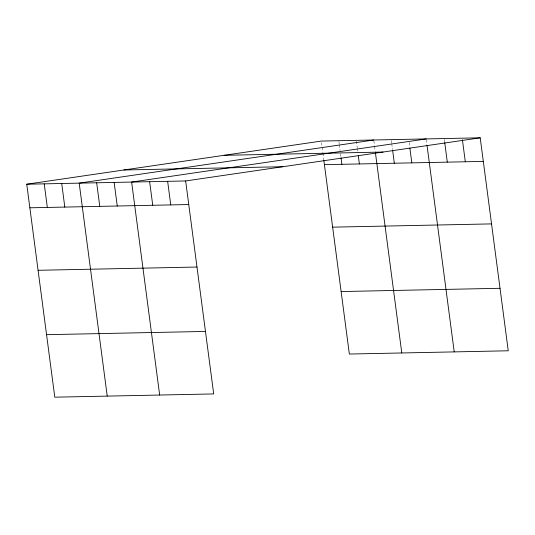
<?xml version="1.0" encoding="UTF-8"?>
<svg xmlns="http://www.w3.org/2000/svg" width="535" height="535" viewBox="0 0 535 535"><rect width="100%" height="100%" fill="white"/><g stroke="black" fill="none" stroke-linecap="round" stroke-linejoin="round"><path stroke-width="0.4" stroke-dasharray="2.67 2.01" d="M444.304 139.368L444.625 141.808M426.295 139.742L426.937 144.617M409.135 142.537L409.777 147.419M391.332 140.458L391.653 142.898M391.76 143.708L392.509 149.399M373.851 140.812L374.493 145.694M374.6 146.51L375.242 151.385M356.377 141.173L357.233 147.68M357.34 148.489L357.768 151.746M338.896 141.528L339.217 143.968M339.324 144.784L340.073 150.475M340.501 153.732L340.929 156.982M321.522 142.705L322.806 152.462M322.913 153.271L323.769 159.778"/><path stroke-width="0.8" d="M26.75 184.214L185.652 180.957L213.692 393.927L54.791 397.184L26.75 184.214L321.308 141.073L480.209 137.816L508.25 350.786L349.348 354.043L323.876 160.594M373.744 140.003L79.187 183.144L107.227 396.107M426.188 138.926L131.63 182.067L159.664 395.031M185.652 180.957L480.209 137.816M224.105 155.31L383.007 152.054M324.411 164.66L483.319 161.403M123.953 169.976L282.861 166.726M29.853 207.801L188.761 204.544M332.643 227.154L491.545 223.897M38.085 270.295L196.987 267.039M341.116 291.548L500.024 288.291M46.558 334.683L205.467 331.433M462.421 139.816L465.31 161.771M444.732 142.624L447.3 162.145M427.044 145.433L454.222 351.89M409.884 148.228L411.81 162.867M392.616 150.215L394.328 163.228M375.456 153.01L401.785 352.966M358.303 155.812L359.373 163.944M341.036 157.798L341.892 164.305M167.642 181.332L170.752 204.912M149.639 181.699L152.743 205.286M114.149 182.422L117.252 206.008M96.668 182.783L99.771 206.37M61.712 183.498L64.815 207.085M44.231 183.859L47.334 207.446"/></g></svg>
